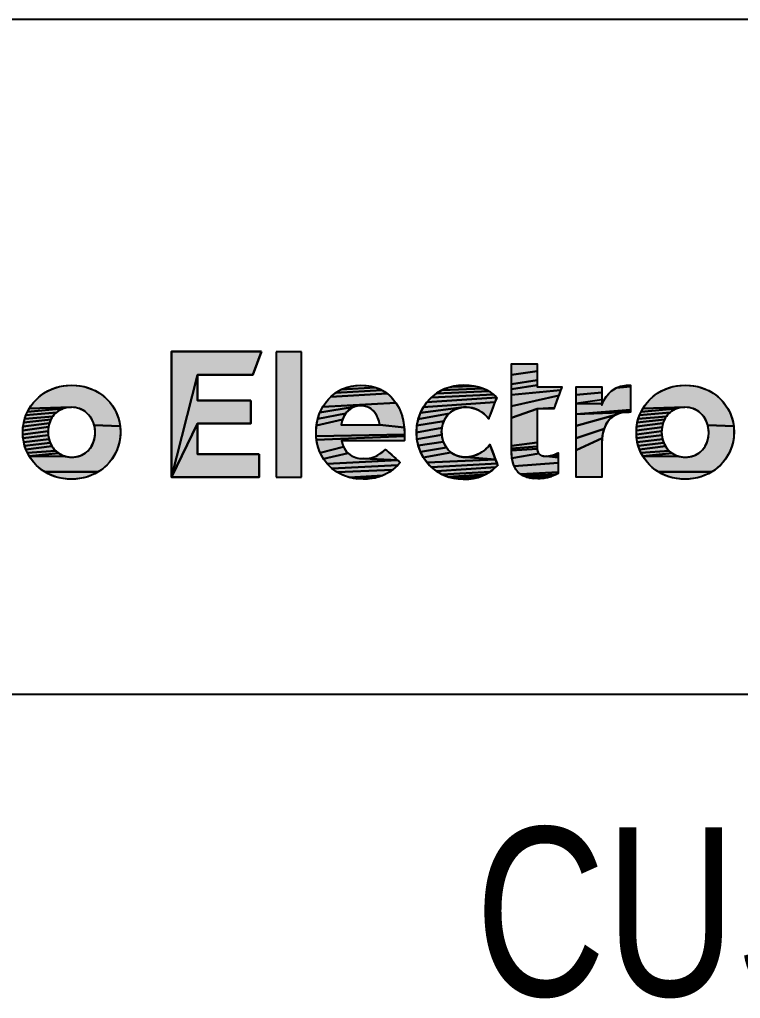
# Model space of a CAD drawing. Extents: x 0 to 420, y 0 to 297.
# Drawn here: x 292.38 to 309.34, y 21.14 to 44.16 of the extents above; entities that cross this region are included whole.
import ezdxf
from ezdxf.enums import TextEntityAlignment as Align

# ---------------------------------------------------------------- set-up
doc = ezdxf.new("R2010")
doc.units = 0
doc.header["$LTSCALE"] = 23.1
doc.layers.get('0').update_dxf_attribs({"linetype": 'CONTINUOUS'})
doc.layers.add('DRAFT_ENTITY', color=7, linetype='CONTINUOUS')
doc.styles.get("Standard").update_dxf_attribs({"font": 'txt', "width": 0.95})

# ---------------------------------------------------------------- blocks, each defined once
blk = doc.blocks.new('15988_TYCO_ELEC_HORIZ_BL0', base_point=(298.596, 35.961))
at = {"linetype": 'CONTINUOUS'}
for points in [[(298.071, 36.349), (297.869, 35.807), (296.565, 35.807), (295.959, 33.398), (295.959, 36.349)], [(304.558, 36.061), (304.558, 36.043), (304.558, 36.005), (304.558, 35.952), (304.558, 35.888), (303.956, 35.801), (303.956, 35.889), (303.956, 35.962), (303.956, 36.016), (303.956, 36.05), (303.956, 36.062), (303.959, 36.062), (303.985, 36.062), (304.032, 36.062), (304.094, 36.062), (304.168, 36.062), (304.247, 36.062), (304.327, 36.062), (304.402, 36.062), (304.468, 36.062), (304.519, 36.062), (304.55, 36.062), (304.557, 36.062)], [(297.826, 35.2), (297.826, 34.657), (296.565, 34.657), (295.959, 33.398), (296.565, 35.807), (296.565, 35.2)], [(304.558, 35.818), (304.558, 35.745), (304.558, 35.676), (303.956, 35.587), (303.956, 35.7), (303.956, 35.801), (304.558, 35.888)], [(293.511, 35.555), (293.611, 35.559), (293.711, 35.555), (293.808, 35.544), (293.901, 35.526), (293.991, 35.501), (294.078, 35.469), (294.16, 35.431), (294.239, 35.387), (294.313, 35.338), (294.382, 35.283), (294.446, 35.223), (294.504, 35.159), (294.558, 35.089), (294.605, 35.016), (294.647, 34.939), (294.682, 34.858), (294.711, 34.774), (294.733, 34.687), (294.747, 34.597), (294.141, 34.616), (294.127, 34.661), (294.11, 34.704), (294.091, 34.745), (294.068, 34.785), (294.043, 34.822), (294.015, 34.857), (293.984, 34.889), (293.95, 34.919), (293.915, 34.946), (293.876, 34.97), (293.836, 34.991), (293.793, 35.008), (293.749, 35.022), (293.702, 35.032), (293.653, 35.038), (293.603, 35.04), (292.61, 35.01), (292.658, 35.084), (292.712, 35.154), (292.771, 35.219), (292.835, 35.279), (292.905, 35.335), (292.979, 35.385), (293.058, 35.429), (293.141, 35.468), (293.228, 35.5), (293.319, 35.525), (293.413, 35.544)], [(300.832, 35.479), (300.903, 35.446), (299.818, 35.38), (299.948, 35.455), (300.756, 35.507)], [(300.407, 35.559), (300.501, 35.556), (300.591, 35.546), (300.676, 35.529), (300.756, 35.507), (299.948, 35.455), (300.09, 35.512), (300.165, 35.532), (300.243, 35.547), (300.324, 35.556)], [(303.356, 35.451), (303.418, 35.418), (302.188, 35.366), (302.319, 35.443), (303.291, 35.48)], [(303.148, 35.525), (303.221, 35.504), (303.291, 35.48), (302.319, 35.443), (302.464, 35.502), (302.541, 35.524), (303.07, 35.54)], [(302.786, 35.558), (302.829, 35.559), (302.853, 35.559), (302.899, 35.557), (302.987, 35.551), (303.07, 35.54), (302.541, 35.524), (302.62, 35.541), (302.702, 35.552)], [(304.558, 35.614), (304.558, 35.564), (303.956, 35.465), (303.956, 35.587), (304.558, 35.676)], [(305.127, 35.485), (305.11, 35.442), (303.956, 35.335), (303.956, 35.465), (304.558, 35.564), (304.558, 35.531), (304.558, 35.519), (304.561, 35.519), (304.571, 35.519), (304.607, 35.519), (304.66, 35.519), (304.726, 35.519), (304.8, 35.519), (304.878, 35.519), (304.953, 35.519), (305.022, 35.519), (305.079, 35.519), (305.119, 35.519), (305.132, 35.519), (305.138, 35.519), (305.137, 35.512)], [(306.754, 35.504), (306.754, 35.443), (306.754, 35.369), (306.754, 35.286), (306.754, 35.201), (306.754, 35.118), (306.754, 35.044), (306.754, 34.983), (305.475, 34.881), (305.475, 35.011), (305.475, 35.131), (306.077, 35.128), (306.077, 35.101), (306.077, 35.091), (306.113, 35.168), (306.152, 35.24), (306.196, 35.306), (306.245, 35.365), (306.299, 35.417), (306.359, 35.462), (306.424, 35.499), (306.754, 35.527)], [(306.077, 35.519), (306.077, 35.509), (306.077, 35.481), (306.077, 35.44), (306.077, 35.39), (305.475, 35.334), (305.475, 35.411), (305.475, 35.443), (305.475, 35.469), (305.475, 35.49), (305.475, 35.506), (305.475, 35.515), (305.475, 35.519), (305.479, 35.519), (305.489, 35.519), (305.506, 35.519), (305.528, 35.519), (305.585, 35.519), (305.656, 35.519), (305.735, 35.519), (305.817, 35.519), (305.896, 35.519), (305.967, 35.519), (306.025, 35.519), (306.047, 35.519), (306.063, 35.519), (306.074, 35.519)], [(306.754, 35.558), (306.754, 35.555), (306.754, 35.544), (306.754, 35.527), (306.424, 35.499), (306.496, 35.527), (306.575, 35.547), (306.661, 35.558)], [(307.943, 35.555), (308.043, 35.559), (308.143, 35.555), (308.24, 35.544), (308.334, 35.526), (308.424, 35.5), (308.51, 35.469), (308.593, 35.431), (308.671, 35.387), (308.745, 35.338), (308.814, 35.283), (308.878, 35.223), (308.937, 35.158), (308.99, 35.089), (309.038, 35.016), (309.079, 34.939), (309.114, 34.858), (309.143, 34.774), (309.165, 34.687), (309.18, 34.597), (308.573, 34.616), (308.559, 34.661), (308.543, 34.704), (308.523, 34.745), (308.5, 34.785), (308.475, 34.822), (308.447, 34.857), (308.416, 34.889), (308.383, 34.919), (308.347, 34.946), (308.309, 34.97), (308.268, 34.99), (308.226, 35.008), (308.181, 35.021), (308.134, 35.032), (308.086, 35.038), (308.035, 35.04), (307.042, 35.01), (307.09, 35.084), (307.144, 35.154), (307.203, 35.219), (307.268, 35.279), (307.337, 35.335), (307.412, 35.385), (307.49, 35.429), (307.573, 35.468), (307.66, 35.5), (307.751, 35.525), (307.845, 35.544)], [(301.088, 35.316), (301.141, 35.264), (301.234, 35.148), (299.517, 35.053), (299.602, 35.176), (299.703, 35.286), (301.031, 35.364)], [(300.969, 35.408), (301.031, 35.364), (299.703, 35.286), (299.818, 35.38), (300.903, 35.446)], [(303.585, 35.21), (303.565, 35.158), (301.879, 35.041), (301.966, 35.163), (303.608, 35.27), (303.6, 35.249)], [(303.609, 35.273), (303.608, 35.27), (301.966, 35.163), (302.069, 35.272), (303.531, 35.341), (303.584, 35.296)], [(303.476, 35.381), (303.531, 35.341), (302.069, 35.272), (302.188, 35.366), (303.418, 35.418)], [(305.089, 35.385), (305.065, 35.321), (303.956, 35.064), (303.956, 35.335), (305.11, 35.442)], [(304.971, 35.069), (304.957, 35.029), (304.563, 35.004), (304.558, 35.003), (303.956, 34.791), (303.956, 35.064), (305.065, 35.321), (305.04, 35.253), (305.015, 35.185), (304.991, 35.123)], [(306.077, 35.334), (306.077, 35.276), (306.077, 35.219), (305.475, 35.131), (305.475, 35.239), (305.475, 35.334), (306.077, 35.39)], [(293.289, 34.947), (293.253, 34.921), (292.533, 34.851), (292.568, 34.932), (293.409, 35.008), (293.366, 34.991), (293.326, 34.971)], [(293.454, 35.022), (293.409, 35.008), (292.568, 34.932), (292.61, 35.01), (293.603, 35.04), (293.551, 35.038), (293.501, 35.032)], [(300.076, 34.925), (300.053, 34.895), (299.398, 34.769), (299.449, 34.916), (300.254, 35.05), (300.22, 35.036), (300.187, 35.019), (300.157, 34.999), (300.128, 34.977), (300.101, 34.952)], [(300.29, 35.061), (300.254, 35.05), (299.449, 34.916), (299.517, 35.053), (301.234, 35.148), (301.309, 35.018), (301.367, 34.876), (301.408, 34.724), (301.433, 34.566), (300.855, 34.624), (300.848, 34.668), (300.838, 34.71), (300.827, 34.751), (300.813, 34.79), (300.797, 34.826), (300.779, 34.861), (300.759, 34.893), (300.737, 34.923), (300.712, 34.951), (300.686, 34.976), (300.658, 34.998), (300.628, 35.018), (300.596, 35.035), (300.562, 35.049), (300.526, 35.061), (300.488, 35.069), (300.448, 35.074), (300.407, 35.075), (300.366, 35.074), (300.327, 35.069)], [(302.543, 34.94), (302.487, 34.893), (301.758, 34.762), (301.81, 34.907), (302.825, 35.04), (302.747, 35.029), (302.674, 35.008), (302.606, 34.978)], [(302.897, 35.042), (302.825, 35.04), (301.81, 34.907), (301.879, 35.041), (303.565, 35.158), (303.542, 35.097), (303.518, 35.031), (303.492, 34.964), (303.469, 34.902), (303.448, 34.847), (303.432, 34.805), (303.422, 34.778), (303.42, 34.773), (303.42, 34.772), (303.411, 34.783), (303.373, 34.825), (303.333, 34.865), (303.29, 34.902), (303.244, 34.935), (303.195, 34.965), (303.142, 34.99), (303.086, 35.011), (303.027, 35.027), (302.964, 35.037)], [(304.558, 34.821), (304.558, 34.713), (304.558, 34.596), (304.558, 34.475), (304.558, 34.359), (304.558, 34.256), (304.558, 34.211), (303.956, 34.132), (303.956, 34.213), (303.956, 34.308), (303.956, 34.415), (303.956, 34.533), (303.956, 34.659), (303.956, 34.791), (304.558, 35.003), (304.558, 34.992), (304.558, 34.973), (304.558, 34.945), (304.558, 34.91)], [(304.563, 35.004), (304.957, 35.029), (304.948, 35.007), (304.945, 35.004), (304.928, 35.004), (304.898, 35.004), (304.858, 35.004), (304.81, 35.004), (304.759, 35.004), (304.708, 35.004), (304.659, 35.004), (304.616, 35.004), (304.583, 35.004)], [(307.721, 34.947), (307.686, 34.921), (306.965, 34.851), (307.001, 34.932), (307.841, 35.008), (307.799, 34.991), (307.759, 34.971)], [(307.886, 35.022), (307.841, 35.008), (307.001, 34.932), (307.042, 35.01), (308.035, 35.04), (307.983, 35.038), (307.934, 35.032)], [(293.14, 34.788), (293.119, 34.749), (292.482, 34.679), (292.504, 34.767), (293.164, 34.825)], [(293.191, 34.859), (293.164, 34.825), (292.504, 34.767), (292.533, 34.851), (293.253, 34.921), (293.221, 34.891)], [(299.996, 34.791), (299.98, 34.752), (299.368, 34.613), (299.398, 34.769), (300.053, 34.895), (300.032, 34.862), (300.013, 34.828)], [(302.395, 34.778), (302.361, 34.71), (301.727, 34.609), (301.758, 34.762), (302.487, 34.893), (302.437, 34.839)], [(306.722, 34.929), (305.475, 34.881), (306.754, 34.983), (306.754, 34.96), (306.754, 34.943), (306.754, 34.932), (306.754, 34.929), (306.754, 34.929), (306.752, 34.929), (306.748, 34.929), (306.745, 34.929), (306.741, 34.929), (306.736, 34.929), (306.732, 34.929), (306.728, 34.929), (306.725, 34.929), (306.723, 34.929)], [(306.52, 34.904), (306.432, 34.874), (305.475, 34.602), (305.475, 34.881), (306.722, 34.929), (306.617, 34.923)], [(306.17, 34.629), (306.13, 34.536), (305.475, 34.313), (305.475, 34.602), (306.432, 34.874), (306.352, 34.832), (306.281, 34.777), (306.221, 34.709)], [(307.572, 34.788), (307.551, 34.749), (306.914, 34.679), (306.936, 34.767), (307.597, 34.825)], [(307.624, 34.859), (307.597, 34.825), (306.936, 34.767), (306.965, 34.851), (307.686, 34.921), (307.653, 34.891)], [(293.072, 34.622), (293.062, 34.577), (292.459, 34.497), (292.467, 34.589), (293.084, 34.666)], [(293.056, 34.53), (293.053, 34.482), (292.459, 34.403), (292.459, 34.497), (293.062, 34.577)], [(293.1, 34.709), (293.084, 34.666), (292.467, 34.589), (292.482, 34.679), (293.119, 34.749)], [(294.151, 34.57), (294.141, 34.616), (294.747, 34.597), (294.755, 34.505), (294.755, 34.411), (294.747, 34.318), (294.732, 34.228), (294.71, 34.141), (294.681, 34.056), (294.646, 33.975), (294.604, 33.897), (294.556, 33.823), (294.503, 33.754), (294.443, 33.688), (294.379, 33.628), (294.309, 33.572), (294.235, 33.522), (292.975, 33.52), (292.902, 33.57), (292.833, 33.624), (292.768, 33.684), (292.71, 33.749), (292.656, 33.818), (292.609, 33.891), (293.465, 33.886), (293.512, 33.876), (293.561, 33.869), (293.611, 33.867), (293.663, 33.869), (293.713, 33.875), (293.76, 33.885), (293.805, 33.899), (293.848, 33.916), (293.888, 33.936), (293.925, 33.96), (293.961, 33.987), (293.993, 34.016), (294.023, 34.048), (294.05, 34.082), (294.074, 34.119), (294.096, 34.158), (294.114, 34.199), (294.13, 34.241), (294.142, 34.285), (294.152, 34.331), (294.158, 34.378), (294.161, 34.426), (294.161, 34.474), (294.158, 34.523)], [(298.02, 33.94), (298.02, 33.398), (295.959, 33.398), (296.565, 34.657), (296.565, 33.94)], [(300.855, 34.624), (301.433, 34.566), (301.441, 34.402), (299.36, 34.362), (299.357, 34.45), (299.368, 34.613), (299.98, 34.752), (299.967, 34.711), (299.956, 34.669), (299.947, 34.624), (299.949, 34.624), (299.955, 34.624), (299.965, 34.624), (299.978, 34.624), (299.995, 34.624), (300.014, 34.624), (300.037, 34.624), (300.062, 34.624), (300.089, 34.624), (300.118, 34.624), (300.182, 34.624), (300.252, 34.624), (300.326, 34.624), (300.476, 34.624), (300.55, 34.624), (300.619, 34.624), (300.683, 34.624), (300.713, 34.624), (300.74, 34.624), (300.765, 34.624), (300.787, 34.624), (300.807, 34.624), (300.823, 34.624), (300.837, 34.624), (300.847, 34.624), (300.853, 34.624)], [(302.335, 34.638), (302.318, 34.56), (301.716, 34.45), (301.727, 34.609), (302.361, 34.71)], [(302.31, 34.479), (302.313, 34.393), (301.727, 34.29), (301.716, 34.45), (302.318, 34.56)], [(306.101, 34.43), (306.083, 34.312), (305.475, 34.034), (305.475, 34.313), (306.13, 34.536)], [(307.504, 34.622), (307.495, 34.576), (306.892, 34.497), (306.899, 34.589), (307.517, 34.666)], [(307.488, 34.53), (307.485, 34.482), (306.892, 34.403), (306.892, 34.497), (307.495, 34.576)], [(307.532, 34.709), (307.517, 34.666), (306.899, 34.589), (306.914, 34.679), (307.551, 34.749)], [(308.583, 34.57), (308.573, 34.616), (309.18, 34.597), (309.187, 34.504), (309.187, 34.411), (309.18, 34.318), (309.165, 34.228), (309.143, 34.141), (309.114, 34.056), (309.078, 33.975), (309.036, 33.897), (308.988, 33.823), (308.935, 33.753), (308.876, 33.688), (308.811, 33.628), (308.741, 33.572), (308.667, 33.522), (307.408, 33.52), (307.334, 33.569), (307.265, 33.624), (307.201, 33.684), (307.142, 33.749), (307.089, 33.818), (307.041, 33.891), (307.898, 33.886), (307.944, 33.875), (307.993, 33.869), (308.043, 33.867), (308.095, 33.869), (308.145, 33.875), (308.192, 33.885), (308.237, 33.899), (308.28, 33.916), (308.32, 33.936), (308.358, 33.96), (308.393, 33.986), (308.425, 34.016), (308.455, 34.048), (308.482, 34.082), (308.506, 34.119), (308.528, 34.158), (308.546, 34.198), (308.562, 34.241), (308.574, 34.285), (308.584, 34.331), (308.59, 34.377), (308.593, 34.425), (308.593, 34.474), (308.59, 34.523)], [(293.053, 34.433), (293.056, 34.385), (292.467, 34.31), (292.459, 34.403), (293.053, 34.482)], [(293.063, 34.337), (293.074, 34.291), (292.482, 34.221), (292.467, 34.31), (293.056, 34.385)], [(301.44, 34.373), (301.44, 34.359), (299.369, 34.277), (299.36, 34.362), (301.441, 34.402), (301.441, 34.387)], [(301.435, 34.277), (301.434, 34.262), (299.955, 34.247), (299.976, 34.176), (300.002, 34.111), (299.456, 33.966), (299.402, 34.115), (299.383, 34.194), (299.369, 34.277), (301.44, 34.359), (301.439, 34.345), (301.439, 34.332), (301.438, 34.318), (301.437, 34.305), (301.436, 34.291)], [(302.327, 34.31), (302.35, 34.231), (301.759, 34.138), (301.727, 34.29), (302.313, 34.393)], [(306.077, 34.037), (306.077, 33.944), (306.077, 33.841), (306.077, 33.735), (306.077, 33.631), (306.077, 33.539), (306.077, 33.499), (306.077, 33.464), (306.077, 33.436), (306.077, 33.414), (306.077, 33.401), (306.077, 33.396), (306.074, 33.396), (306.063, 33.396), (306.047, 33.396), (306.025, 33.396), (305.967, 33.396), (305.896, 33.396), (305.817, 33.396), (305.735, 33.396), (305.656, 33.396), (305.585, 33.396), (305.528, 33.396), (305.506, 33.396), (305.489, 33.396), (305.479, 33.396), (305.475, 33.396), (305.475, 33.399), (305.475, 33.409), (305.475, 33.424), (305.475, 33.445), (305.475, 33.472), (305.475, 33.504), (305.475, 33.581), (305.475, 33.675), (305.475, 33.783), (305.475, 33.904), (305.475, 34.034), (306.083, 34.312), (306.077, 34.18), (306.077, 34.175), (306.077, 34.162), (306.077, 34.14), (306.077, 34.112), (306.077, 34.077)], [(307.485, 34.433), (307.489, 34.384), (306.899, 34.31), (306.892, 34.403), (307.485, 34.482)], [(307.495, 34.337), (307.506, 34.291), (306.914, 34.22), (306.899, 34.31), (307.489, 34.384)], [(293.087, 34.246), (293.104, 34.203), (292.503, 34.133), (292.482, 34.221), (293.074, 34.291)], [(293.123, 34.162), (293.146, 34.123), (292.532, 34.049), (292.503, 34.133), (293.104, 34.203)], [(293.199, 34.05), (293.23, 34.018), (292.567, 33.969), (292.532, 34.049), (293.146, 34.123), (293.171, 34.085)], [(300.071, 34.002), (300.114, 33.957), (299.529, 33.83), (299.456, 33.966), (300.002, 34.111), (300.034, 34.053)], [(299.955, 34.247), (301.434, 34.262), (301.433, 34.247), (301.424, 34.247), (301.399, 34.247), (301.358, 34.247), (301.304, 34.247), (301.239, 34.247), (301.163, 34.247), (301.079, 34.247), (300.989, 34.247), (300.795, 34.247), (300.594, 34.247), (300.399, 34.247), (300.309, 34.247), (300.225, 34.247), (300.15, 34.247), (300.084, 34.247), (300.03, 34.247), (299.99, 34.247), (299.964, 34.247)], [(302.383, 34.158), (302.424, 34.092), (301.81, 33.994), (301.759, 34.138), (302.35, 34.231)], [(302.473, 34.032), (302.529, 33.98), (301.88, 33.861), (301.81, 33.994), (302.424, 34.092)], [(303.44, 34.152), (303.448, 34.161), (303.448, 34.161), (303.454, 34.145), (303.467, 34.111), (303.484, 34.063), (303.506, 34.005), (303.529, 33.942), (303.554, 33.877), (303.577, 33.815), (302.886, 33.868), (302.958, 33.875), (303.026, 33.889), (303.09, 33.908), (303.151, 33.932), (303.207, 33.96), (303.259, 33.991), (303.308, 34.025), (303.351, 34.06), (303.391, 34.097), (303.425, 34.134)], [(304.558, 34.141), (304.558, 34.117), (303.956, 34.069), (303.956, 34.132), (304.558, 34.211), (304.558, 34.173)], [(304.558, 34.097), (304.56, 34.062), (303.956, 34.024), (303.956, 34.069), (304.558, 34.117), (304.558, 34.102)], [(307.519, 34.246), (307.536, 34.203), (306.936, 34.133), (306.914, 34.22), (307.506, 34.291)], [(307.555, 34.162), (307.578, 34.123), (306.965, 34.049), (306.936, 34.133), (307.536, 34.203)], [(307.632, 34.05), (307.662, 34.018), (307, 33.968), (306.965, 34.049), (307.578, 34.123), (307.603, 34.085)], [(293.264, 33.988), (293.299, 33.961), (292.609, 33.891), (292.567, 33.969), (293.23, 34.018)], [(293.421, 33.899), (293.465, 33.886), (292.609, 33.891), (293.299, 33.961), (293.338, 33.937), (293.378, 33.917)], [(300.474, 33.832), (301.271, 33.8), (299.621, 33.709), (299.529, 33.83), (300.114, 33.957), (300.162, 33.919), (300.215, 33.888), (300.273, 33.863), (300.336, 33.846), (300.403, 33.835)], [(301.019, 34.023), (301.052, 33.994), (301.093, 33.958), (301.138, 33.918), (301.185, 33.876), (301.23, 33.836), (301.271, 33.8), (300.474, 33.832), (300.528, 33.833), (300.579, 33.838), (300.629, 33.846), (300.676, 33.858), (300.722, 33.873), (300.768, 33.893), (300.812, 33.916), (300.856, 33.943), (300.9, 33.974), (300.944, 34.01), (300.989, 34.049), (300.997, 34.042)], [(302.886, 33.868), (303.577, 33.815), (301.967, 33.739), (301.88, 33.861), (302.529, 33.98), (302.591, 33.937), (302.659, 33.904), (302.732, 33.881), (302.809, 33.869)], [(304.564, 34.03), (304.571, 34.001), (304.581, 33.976), (304.595, 33.954), (303.965, 33.847), (303.956, 33.966), (303.956, 33.998), (303.956, 34.001), (303.956, 34.024), (304.56, 34.062)], [(304.743, 33.891), (304.774, 33.891), (305.049, 33.855), (305.049, 33.796), (305.049, 33.732), (304.015, 33.654), (303.985, 33.743), (303.965, 33.847), (304.595, 33.954), (304.611, 33.935), (304.631, 33.92), (304.654, 33.908), (304.68, 33.899), (304.71, 33.893)], [(305.038, 33.96), (305.049, 33.966), (305.049, 33.963), (305.049, 33.943), (305.049, 33.905), (305.049, 33.855), (304.774, 33.891), (304.803, 33.893), (304.831, 33.896), (304.859, 33.9), (304.886, 33.905), (304.913, 33.912), (304.939, 33.919), (304.964, 33.928), (304.989, 33.937), (305.014, 33.948)], [(307.696, 33.988), (307.732, 33.961), (307.041, 33.891), (307, 33.968), (307.662, 34.018)], [(307.853, 33.899), (307.898, 33.886), (307.041, 33.891), (307.732, 33.961), (307.77, 33.937), (307.81, 33.917)], [(301.334, 33.744), (301.278, 33.68), (299.728, 33.603), (299.621, 33.709), (301.271, 33.8), (301.304, 33.771), (301.326, 33.751)], [(301.217, 33.62), (301.152, 33.566), (299.851, 33.514), (299.728, 33.603), (301.278, 33.68)], [(303.598, 33.76), (303.614, 33.715), (302.07, 33.631), (301.967, 33.739), (303.577, 33.815)], [(303.586, 33.633), (303.583, 33.63), (302.187, 33.538), (302.07, 33.631), (303.614, 33.715), (303.625, 33.685), (303.629, 33.674), (303.628, 33.673), (303.627, 33.672), (303.626, 33.671), (303.625, 33.67), (303.624, 33.669), (303.623, 33.668), (303.622, 33.667), (303.621, 33.666), (303.62, 33.665), (303.619, 33.664), (303.618, 33.663), (303.616, 33.661), (303.612, 33.657), (303.609, 33.654), (303.606, 33.651), (303.603, 33.648), (303.599, 33.645), (303.596, 33.642), (303.593, 33.639), (303.59, 33.636)], [(303.505, 33.564), (303.452, 33.525), (302.318, 33.462), (302.187, 33.538), (303.583, 33.63), (303.581, 33.628), (303.557, 33.606)], [(305.049, 33.668), (305.049, 33.608), (305.049, 33.555), (305.049, 33.514), (304.164, 33.464), (304.106, 33.515), (304.056, 33.578), (304.015, 33.654), (305.049, 33.732)], [(294.235, 33.522), (294.156, 33.478), (294.073, 33.44), (293.986, 33.408), (293.895, 33.382), (293.801, 33.364), (293.704, 33.352), (293.603, 33.348), (293.503, 33.352), (293.406, 33.363), (293.313, 33.382), (293.223, 33.407), (293.136, 33.438), (293.054, 33.476), (292.975, 33.52)], [(301.083, 33.517), (301.009, 33.474), (300.93, 33.436), (300.137, 33.391), (299.988, 33.443), (299.851, 33.514), (301.152, 33.566)], [(300.847, 33.405), (300.759, 33.381), (300.297, 33.359), (300.137, 33.391), (300.93, 33.436)], [(303.395, 33.489), (303.336, 33.457), (302.461, 33.404), (302.318, 33.462), (303.452, 33.525)], [(303.273, 33.429), (303.206, 33.404), (302.615, 33.366), (302.461, 33.404), (303.336, 33.457)], [(303.058, 33.368), (302.977, 33.356), (302.89, 33.35), (302.845, 33.348), (302.821, 33.348), (302.779, 33.349), (302.696, 33.355), (302.615, 33.366), (303.206, 33.404), (303.134, 33.384)], [(305.041, 33.478), (305.006, 33.459), (304.232, 33.424), (304.164, 33.464), (305.049, 33.514), (305.049, 33.489), (305.049, 33.483), (305.049, 33.483)], [(304.934, 33.425), (304.895, 33.411), (304.307, 33.395), (304.232, 33.424), (305.006, 33.459), (304.971, 33.441)], [(304.855, 33.398), (304.814, 33.387), (304.389, 33.375), (304.307, 33.395), (304.895, 33.411)], [(304.77, 33.377), (304.724, 33.37), (304.479, 33.364), (304.389, 33.375), (304.814, 33.387)], [(308.667, 33.522), (308.588, 33.478), (308.505, 33.44), (308.418, 33.408), (308.327, 33.382), (308.233, 33.363), (308.136, 33.352), (308.035, 33.348), (307.936, 33.352), (307.839, 33.363), (307.745, 33.382), (307.655, 33.407), (307.568, 33.438), (307.486, 33.476), (307.408, 33.52)], [(300.666, 33.363), (300.569, 33.352), (300.466, 33.348), (300.297, 33.359), (300.759, 33.381)], [(304.677, 33.364), (304.626, 33.361), (304.574, 33.36), (304.479, 33.364), (304.724, 33.37)]]:
    blk.add_hatch(color=2, dxfattribs=at).paths.add_polyline_path(points)
at = {"color": 2, "linetype": 'CONTINUOUS'}
for p, q in [((295.959, 36.349), (295.959, 33.398)), ((298.071, 36.349), (295.959, 36.349)), ((297.869, 35.807), (298.071, 36.349)), ((299.017, 36.347), (298.415, 36.347)), ((298.415, 36.347), (298.415, 33.396)), ((299.017, 33.396), (299.017, 36.347)), ((296.565, 35.2), (296.565, 35.807)), ((296.565, 35.807), (297.869, 35.807)), ((297.826, 35.2), (296.565, 35.2)), ((297.826, 34.657), (297.826, 35.2)), ((296.565, 33.94), (296.565, 34.657)), ((296.565, 34.657), (297.826, 34.657)), ((298.02, 33.94), (296.565, 33.94)), ((298.02, 33.398), (298.02, 33.94)), ((295.959, 33.398), (298.02, 33.398)), ((298.415, 33.396), (299.017, 33.396))]:
    blk.add_line(p, q, dxfattribs=at)
for points in [[(298.071, 36.349), (297.869, 35.807), (296.565, 35.807), (295.959, 33.398), (295.959, 36.349), (298.071, 36.349)], [(304.558, 36.061), (304.558, 36.043), (304.558, 36.005), (304.558, 35.952), (304.558, 35.888), (303.956, 35.801), (303.956, 35.889), (303.956, 35.962), (303.956, 36.016), (303.956, 36.05), (303.956, 36.062), (303.959, 36.062), (303.985, 36.062), (304.032, 36.062), (304.094, 36.062), (304.168, 36.062), (304.247, 36.062), (304.327, 36.062), (304.402, 36.062), (304.468, 36.062), (304.519, 36.062), (304.55, 36.062), (304.557, 36.062), (304.558, 36.061)], [(297.826, 35.2), (297.826, 34.657), (296.565, 34.657), (295.959, 33.398), (296.565, 35.807), (296.565, 35.2), (297.826, 35.2)], [(304.558, 35.818), (304.558, 35.745), (304.558, 35.676), (303.956, 35.587), (303.956, 35.7), (303.956, 35.801), (304.558, 35.888), (304.558, 35.818)], [(293.511, 35.555), (293.611, 35.559), (293.711, 35.555), (293.808, 35.544), (293.901, 35.526), (293.991, 35.501), (294.078, 35.469), (294.16, 35.431), (294.239, 35.387), (294.313, 35.338), (294.382, 35.283), (294.446, 35.223), (294.504, 35.159), (294.558, 35.089), (294.605, 35.016), (294.647, 34.939), (294.682, 34.858), (294.711, 34.774), (294.733, 34.687), (294.747, 34.597), (294.141, 34.616), (294.127, 34.661), (294.11, 34.704), (294.091, 34.745), (294.068, 34.785), (294.043, 34.822), (294.015, 34.857), (293.984, 34.889), (293.95, 34.919), (293.915, 34.946), (293.876, 34.97), (293.836, 34.991), (293.793, 35.008), (293.749, 35.022), (293.702, 35.032), (293.653, 35.038), (293.603, 35.04), (292.61, 35.01), (292.658, 35.084), (292.712, 35.154), (292.771, 35.219), (292.835, 35.279), (292.905, 35.335), (292.979, 35.385), (293.058, 35.429), (293.141, 35.468), (293.228, 35.5), (293.319, 35.525), (293.413, 35.544), (293.511, 35.555)], [(300.832, 35.479), (300.903, 35.446), (299.818, 35.38), (299.948, 35.455), (300.756, 35.507), (300.832, 35.479)], [(300.407, 35.559), (300.501, 35.556), (300.591, 35.546), (300.676, 35.529), (300.756, 35.507), (299.948, 35.455), (300.09, 35.512), (300.165, 35.532), (300.243, 35.547), (300.324, 35.556), (300.407, 35.559)], [(303.356, 35.451), (303.418, 35.418), (302.188, 35.366), (302.319, 35.443), (303.291, 35.48), (303.356, 35.451)], [(303.148, 35.525), (303.221, 35.504), (303.291, 35.48), (302.319, 35.443), (302.464, 35.502), (302.541, 35.524), (303.07, 35.54), (303.148, 35.525)], [(302.786, 35.558), (302.829, 35.559), (302.853, 35.559), (302.899, 35.557), (302.987, 35.551), (303.07, 35.54), (302.541, 35.524), (302.62, 35.541), (302.702, 35.552), (302.786, 35.558)], [(304.558, 35.614), (304.558, 35.564), (303.956, 35.465), (303.956, 35.587), (304.558, 35.676), (304.558, 35.614)], [(305.127, 35.485), (305.11, 35.442), (303.956, 35.335), (303.956, 35.465), (304.558, 35.564), (304.558, 35.531), (304.558, 35.519), (304.561, 35.519), (304.571, 35.519), (304.607, 35.519), (304.66, 35.519), (304.726, 35.519), (304.8, 35.519), (304.878, 35.519), (304.953, 35.519), (305.022, 35.519), (305.079, 35.519), (305.119, 35.519), (305.132, 35.519), (305.138, 35.519), (305.137, 35.512), (305.127, 35.485)], [(306.754, 35.504), (306.754, 35.443), (306.754, 35.369), (306.754, 35.286), (306.754, 35.201), (306.754, 35.118), (306.754, 35.044), (306.754, 34.983), (305.475, 34.881), (305.475, 35.011), (305.475, 35.131), (306.077, 35.128), (306.077, 35.101), (306.077, 35.091), (306.113, 35.168), (306.152, 35.24), (306.196, 35.306), (306.245, 35.365), (306.299, 35.417), (306.359, 35.462), (306.424, 35.499), (306.754, 35.527), (306.754, 35.504)], [(306.077, 35.519), (306.077, 35.509), (306.077, 35.481), (306.077, 35.44), (306.077, 35.39), (305.475, 35.334), (305.475, 35.411), (305.475, 35.443), (305.475, 35.469), (305.475, 35.49), (305.475, 35.506), (305.475, 35.515), (305.475, 35.519), (305.479, 35.519), (305.489, 35.519), (305.506, 35.519), (305.528, 35.519), (305.585, 35.519), (305.656, 35.519), (305.735, 35.519), (305.817, 35.519), (305.896, 35.519), (305.967, 35.519), (306.025, 35.519), (306.047, 35.519), (306.063, 35.519), (306.074, 35.519), (306.077, 35.519)], [(306.754, 35.558), (306.754, 35.555), (306.754, 35.544), (306.754, 35.527), (306.424, 35.499), (306.496, 35.527), (306.575, 35.547), (306.661, 35.558), (306.754, 35.558)], [(307.943, 35.555), (308.043, 35.559), (308.143, 35.555), (308.24, 35.544), (308.334, 35.526), (308.424, 35.5), (308.51, 35.469), (308.593, 35.431), (308.671, 35.387), (308.745, 35.338), (308.814, 35.283), (308.878, 35.223), (308.937, 35.158), (308.99, 35.089), (309.038, 35.016), (309.079, 34.939), (309.114, 34.858), (309.143, 34.774), (309.165, 34.687), (309.18, 34.597), (308.573, 34.616), (308.559, 34.661), (308.543, 34.704), (308.523, 34.745), (308.5, 34.785), (308.475, 34.822), (308.447, 34.857), (308.416, 34.889), (308.383, 34.919), (308.347, 34.946), (308.309, 34.97), (308.268, 34.99), (308.226, 35.008), (308.181, 35.021), (308.134, 35.032), (308.086, 35.038), (308.035, 35.04), (307.042, 35.01), (307.09, 35.084), (307.144, 35.154), (307.203, 35.219), (307.268, 35.279), (307.337, 35.335), (307.412, 35.385), (307.49, 35.429), (307.573, 35.468), (307.66, 35.5), (307.751, 35.525), (307.845, 35.544), (307.943, 35.555)], [(301.088, 35.316), (301.141, 35.264), (301.234, 35.148), (299.517, 35.053), (299.602, 35.176), (299.703, 35.286), (301.031, 35.364), (301.088, 35.316)], [(300.969, 35.408), (301.031, 35.364), (299.703, 35.286), (299.818, 35.38), (300.903, 35.446), (300.969, 35.408)], [(303.585, 35.21), (303.565, 35.158), (301.879, 35.041), (301.966, 35.163), (303.608, 35.27), (303.6, 35.249), (303.585, 35.21)], [(303.609, 35.273), (303.608, 35.27), (301.966, 35.163), (302.069, 35.272), (303.531, 35.341), (303.584, 35.296), (303.609, 35.273)], [(303.476, 35.381), (303.531, 35.341), (302.069, 35.272), (302.188, 35.366), (303.418, 35.418), (303.476, 35.381)], [(305.089, 35.385), (305.065, 35.321), (303.956, 35.064), (303.956, 35.335), (305.11, 35.442), (305.089, 35.385)], [(304.971, 35.069), (304.957, 35.029), (304.563, 35.004), (304.558, 35.003), (303.956, 34.791), (303.956, 35.064), (305.065, 35.321), (305.04, 35.253), (305.015, 35.185), (304.991, 35.123), (304.971, 35.069)], [(306.077, 35.334), (306.077, 35.276), (306.077, 35.219), (305.475, 35.131), (305.475, 35.239), (305.475, 35.334), (306.077, 35.39), (306.077, 35.334)], [(293.289, 34.947), (293.253, 34.921), (292.533, 34.851), (292.568, 34.932), (293.409, 35.008), (293.366, 34.991), (293.326, 34.971), (293.289, 34.947)], [(293.454, 35.022), (293.409, 35.008), (292.568, 34.932), (292.61, 35.01), (293.603, 35.04), (293.551, 35.038), (293.501, 35.032), (293.454, 35.022)], [(300.076, 34.925), (300.053, 34.895), (299.398, 34.769), (299.449, 34.916), (300.254, 35.05), (300.22, 35.036), (300.187, 35.019), (300.157, 34.999), (300.128, 34.977), (300.101, 34.952), (300.076, 34.925)], [(300.29, 35.061), (300.254, 35.05), (299.449, 34.916), (299.517, 35.053), (301.234, 35.148), (301.309, 35.018), (301.367, 34.876), (301.408, 34.724), (301.433, 34.566), (300.855, 34.624), (300.848, 34.668), (300.838, 34.71), (300.827, 34.751), (300.813, 34.79), (300.797, 34.826), (300.779, 34.861), (300.759, 34.893), (300.737, 34.923), (300.712, 34.951), (300.686, 34.976), (300.658, 34.998), (300.628, 35.018), (300.596, 35.035), (300.562, 35.049), (300.526, 35.061), (300.488, 35.069), (300.448, 35.074), (300.407, 35.075), (300.366, 35.074), (300.327, 35.069), (300.29, 35.061)], [(302.543, 34.94), (302.487, 34.893), (301.758, 34.762), (301.81, 34.907), (302.825, 35.04), (302.747, 35.029), (302.674, 35.008), (302.606, 34.978), (302.543, 34.94)], [(302.897, 35.042), (302.825, 35.04), (301.81, 34.907), (301.879, 35.041), (303.565, 35.158), (303.542, 35.097), (303.518, 35.031), (303.492, 34.964), (303.469, 34.902), (303.448, 34.847), (303.432, 34.805), (303.422, 34.778), (303.42, 34.773), (303.42, 34.772), (303.411, 34.783), (303.373, 34.825), (303.333, 34.865), (303.29, 34.902), (303.244, 34.935), (303.195, 34.965), (303.142, 34.99), (303.086, 35.011), (303.027, 35.027), (302.964, 35.037), (302.897, 35.042)], [(304.558, 34.821), (304.558, 34.713), (304.558, 34.596), (304.558, 34.475), (304.558, 34.359), (304.558, 34.256), (304.558, 34.211), (303.956, 34.132), (303.956, 34.213), (303.956, 34.308), (303.956, 34.415), (303.956, 34.533), (303.956, 34.659), (303.956, 34.791), (304.558, 35.003), (304.558, 34.992), (304.558, 34.973), (304.558, 34.945), (304.558, 34.91), (304.558, 34.821)], [(304.563, 35.004), (304.957, 35.029), (304.948, 35.007), (304.945, 35.004), (304.928, 35.004), (304.898, 35.004), (304.858, 35.004), (304.81, 35.004), (304.759, 35.004), (304.708, 35.004), (304.659, 35.004), (304.616, 35.004), (304.583, 35.004), (304.563, 35.004)], [(307.721, 34.947), (307.686, 34.921), (306.965, 34.851), (307.001, 34.932), (307.841, 35.008), (307.799, 34.991), (307.759, 34.971), (307.721, 34.947)], [(307.886, 35.022), (307.841, 35.008), (307.001, 34.932), (307.042, 35.01), (308.035, 35.04), (307.983, 35.038), (307.934, 35.032), (307.886, 35.022)], [(293.14, 34.788), (293.119, 34.749), (292.482, 34.679), (292.504, 34.767), (293.164, 34.825), (293.14, 34.788)], [(293.191, 34.859), (293.164, 34.825), (292.504, 34.767), (292.533, 34.851), (293.253, 34.921), (293.221, 34.891), (293.191, 34.859)], [(299.996, 34.791), (299.98, 34.752), (299.368, 34.613), (299.398, 34.769), (300.053, 34.895), (300.032, 34.862), (300.013, 34.828), (299.996, 34.791)], [(302.395, 34.778), (302.361, 34.71), (301.727, 34.609), (301.758, 34.762), (302.487, 34.893), (302.437, 34.839), (302.395, 34.778)], [(306.722, 34.929), (305.475, 34.881), (306.754, 34.983), (306.754, 34.96), (306.754, 34.943), (306.754, 34.932), (306.754, 34.929), (306.754, 34.929), (306.752, 34.929), (306.748, 34.929), (306.745, 34.929), (306.741, 34.929), (306.736, 34.929), (306.732, 34.929), (306.728, 34.929), (306.725, 34.929), (306.723, 34.929), (306.722, 34.929)], [(306.52, 34.904), (306.432, 34.874), (305.475, 34.602), (305.475, 34.881), (306.722, 34.929), (306.617, 34.923), (306.52, 34.904)], [(306.17, 34.629), (306.13, 34.536), (305.475, 34.313), (305.475, 34.602), (306.432, 34.874), (306.352, 34.832), (306.281, 34.777), (306.221, 34.709), (306.17, 34.629)], [(307.572, 34.788), (307.551, 34.749), (306.914, 34.679), (306.936, 34.767), (307.597, 34.825), (307.572, 34.788)], [(307.624, 34.859), (307.597, 34.825), (306.936, 34.767), (306.965, 34.851), (307.686, 34.921), (307.653, 34.891), (307.624, 34.859)], [(293.072, 34.622), (293.062, 34.577), (292.459, 34.497), (292.467, 34.589), (293.084, 34.666), (293.072, 34.622)], [(293.056, 34.53), (293.053, 34.482), (292.459, 34.403), (292.459, 34.497), (293.062, 34.577), (293.056, 34.53)], [(293.1, 34.709), (293.084, 34.666), (292.467, 34.589), (292.482, 34.679), (293.119, 34.749), (293.1, 34.709)], [(294.151, 34.57), (294.141, 34.616), (294.747, 34.597), (294.755, 34.505), (294.755, 34.411), (294.747, 34.318), (294.732, 34.228), (294.71, 34.141), (294.681, 34.056), (294.646, 33.975), (294.604, 33.897), (294.556, 33.823), (294.503, 33.754), (294.443, 33.688), (294.379, 33.628), (294.309, 33.572), (294.235, 33.522), (292.975, 33.52), (292.902, 33.57), (292.833, 33.624), (292.768, 33.684), (292.71, 33.749), (292.656, 33.818), (292.609, 33.891), (293.465, 33.886), (293.512, 33.876), (293.561, 33.869), (293.611, 33.867), (293.663, 33.869), (293.713, 33.875), (293.76, 33.885), (293.805, 33.899), (293.848, 33.916), (293.888, 33.936), (293.925, 33.96), (293.961, 33.987), (293.993, 34.016), (294.023, 34.048), (294.05, 34.082), (294.074, 34.119), (294.096, 34.158), (294.114, 34.199), (294.13, 34.241), (294.142, 34.285), (294.152, 34.331), (294.158, 34.378), (294.161, 34.426), (294.161, 34.474), (294.158, 34.523), (294.151, 34.57)], [(298.02, 33.94), (298.02, 33.398), (295.959, 33.398), (296.565, 34.657), (296.565, 33.94), (298.02, 33.94)], [(300.855, 34.624), (301.433, 34.566), (301.441, 34.402), (299.36, 34.362), (299.357, 34.45), (299.368, 34.613), (299.98, 34.752), (299.967, 34.711), (299.956, 34.669), (299.947, 34.624), (299.949, 34.624), (299.955, 34.624), (299.965, 34.624), (299.978, 34.624), (299.995, 34.624), (300.014, 34.624), (300.037, 34.624), (300.062, 34.624), (300.089, 34.624), (300.118, 34.624), (300.182, 34.624), (300.252, 34.624), (300.326, 34.624), (300.476, 34.624), (300.55, 34.624), (300.619, 34.624), (300.683, 34.624), (300.713, 34.624), (300.74, 34.624), (300.765, 34.624), (300.787, 34.624), (300.807, 34.624), (300.823, 34.624), (300.837, 34.624), (300.847, 34.624), (300.853, 34.624), (300.855, 34.624)], [(302.335, 34.638), (302.318, 34.56), (301.716, 34.45), (301.727, 34.609), (302.361, 34.71), (302.335, 34.638)], [(302.31, 34.479), (302.313, 34.393), (301.727, 34.29), (301.716, 34.45), (302.318, 34.56), (302.31, 34.479)], [(306.101, 34.43), (306.083, 34.312), (305.475, 34.034), (305.475, 34.313), (306.13, 34.536), (306.101, 34.43)], [(307.504, 34.622), (307.495, 34.576), (306.892, 34.497), (306.899, 34.589), (307.517, 34.666), (307.504, 34.622)], [(307.488, 34.53), (307.485, 34.482), (306.892, 34.403), (306.892, 34.497), (307.495, 34.576), (307.488, 34.53)], [(307.532, 34.709), (307.517, 34.666), (306.899, 34.589), (306.914, 34.679), (307.551, 34.749), (307.532, 34.709)], [(308.583, 34.57), (308.573, 34.616), (309.18, 34.597), (309.187, 34.504), (309.187, 34.411), (309.18, 34.318), (309.165, 34.228), (309.143, 34.141), (309.114, 34.056), (309.078, 33.975), (309.036, 33.897), (308.988, 33.823), (308.935, 33.753), (308.876, 33.688), (308.811, 33.628), (308.741, 33.572), (308.667, 33.522), (307.408, 33.52), (307.334, 33.569), (307.265, 33.624), (307.201, 33.684), (307.142, 33.749), (307.089, 33.818), (307.041, 33.891), (307.898, 33.886), (307.944, 33.875), (307.993, 33.869), (308.043, 33.867), (308.095, 33.869), (308.145, 33.875), (308.192, 33.885), (308.237, 33.899), (308.28, 33.916), (308.32, 33.936), (308.358, 33.96), (308.393, 33.986), (308.425, 34.016), (308.455, 34.048), (308.482, 34.082), (308.506, 34.119), (308.528, 34.158), (308.546, 34.198), (308.562, 34.241), (308.574, 34.285), (308.584, 34.331), (308.59, 34.377), (308.593, 34.425), (308.593, 34.474), (308.59, 34.523), (308.583, 34.57)], [(293.053, 34.433), (293.056, 34.385), (292.467, 34.31), (292.459, 34.403), (293.053, 34.482), (293.053, 34.433)], [(293.063, 34.337), (293.074, 34.291), (292.482, 34.221), (292.467, 34.31), (293.056, 34.385), (293.063, 34.337)], [(301.44, 34.373), (301.44, 34.359), (299.369, 34.277), (299.36, 34.362), (301.441, 34.402), (301.441, 34.387), (301.44, 34.373)], [(301.435, 34.277), (301.434, 34.262), (299.955, 34.247), (299.976, 34.176), (300.002, 34.111), (299.456, 33.966), (299.402, 34.115), (299.383, 34.194), (299.369, 34.277), (301.44, 34.359), (301.439, 34.345), (301.439, 34.332), (301.438, 34.318), (301.437, 34.305), (301.436, 34.291), (301.435, 34.277)], [(302.327, 34.31), (302.35, 34.231), (301.759, 34.138), (301.727, 34.29), (302.313, 34.393), (302.327, 34.31)], [(306.077, 34.037), (306.077, 33.944), (306.077, 33.841), (306.077, 33.735), (306.077, 33.631), (306.077, 33.539), (306.077, 33.499), (306.077, 33.464), (306.077, 33.436), (306.077, 33.414), (306.077, 33.401), (306.077, 33.396), (306.074, 33.396), (306.063, 33.396), (306.047, 33.396), (306.025, 33.396), (305.967, 33.396), (305.896, 33.396), (305.817, 33.396), (305.735, 33.396), (305.656, 33.396), (305.585, 33.396), (305.528, 33.396), (305.506, 33.396), (305.489, 33.396), (305.479, 33.396), (305.475, 33.396), (305.475, 33.399), (305.475, 33.409), (305.475, 33.424), (305.475, 33.445), (305.475, 33.472), (305.475, 33.504), (305.475, 33.581), (305.475, 33.675), (305.475, 33.783), (305.475, 33.904), (305.475, 34.034), (306.083, 34.312), (306.077, 34.18), (306.077, 34.175), (306.077, 34.162), (306.077, 34.14), (306.077, 34.112), (306.077, 34.077), (306.077, 34.037)], [(307.485, 34.433), (307.489, 34.384), (306.899, 34.31), (306.892, 34.403), (307.485, 34.482), (307.485, 34.433)], [(307.495, 34.337), (307.506, 34.291), (306.914, 34.22), (306.899, 34.31), (307.489, 34.384), (307.495, 34.337)], [(293.087, 34.246), (293.104, 34.203), (292.503, 34.133), (292.482, 34.221), (293.074, 34.291), (293.087, 34.246)], [(293.123, 34.162), (293.146, 34.123), (292.532, 34.049), (292.503, 34.133), (293.104, 34.203), (293.123, 34.162)], [(293.199, 34.05), (293.23, 34.018), (292.567, 33.969), (292.532, 34.049), (293.146, 34.123), (293.171, 34.085), (293.199, 34.05)], [(300.071, 34.002), (300.114, 33.957), (299.529, 33.83), (299.456, 33.966), (300.002, 34.111), (300.034, 34.053), (300.071, 34.002)], [(299.955, 34.247), (301.434, 34.262), (301.433, 34.247), (301.424, 34.247), (301.399, 34.247), (301.358, 34.247), (301.304, 34.247), (301.239, 34.247), (301.163, 34.247), (301.079, 34.247), (300.989, 34.247), (300.795, 34.247), (300.594, 34.247), (300.399, 34.247), (300.309, 34.247), (300.225, 34.247), (300.15, 34.247), (300.084, 34.247), (300.03, 34.247), (299.99, 34.247), (299.964, 34.247), (299.955, 34.247)], [(302.383, 34.158), (302.424, 34.092), (301.81, 33.994), (301.759, 34.138), (302.35, 34.231), (302.383, 34.158)], [(302.473, 34.032), (302.529, 33.98), (301.88, 33.861), (301.81, 33.994), (302.424, 34.092), (302.473, 34.032)], [(303.44, 34.152), (303.448, 34.161), (303.448, 34.161), (303.454, 34.145), (303.467, 34.111), (303.484, 34.063), (303.506, 34.005), (303.529, 33.942), (303.554, 33.877), (303.577, 33.815), (302.886, 33.868), (302.958, 33.875), (303.026, 33.889), (303.09, 33.908), (303.151, 33.932), (303.207, 33.96), (303.259, 33.991), (303.308, 34.025), (303.351, 34.06), (303.391, 34.097), (303.425, 34.134), (303.44, 34.152)], [(304.558, 34.141), (304.558, 34.117), (303.956, 34.069), (303.956, 34.132), (304.558, 34.211), (304.558, 34.173), (304.558, 34.141)], [(304.558, 34.097), (304.56, 34.062), (303.956, 34.024), (303.956, 34.069), (304.558, 34.117), (304.558, 34.102), (304.558, 34.097)], [(307.519, 34.246), (307.536, 34.203), (306.936, 34.133), (306.914, 34.22), (307.506, 34.291), (307.519, 34.246)], [(307.555, 34.162), (307.578, 34.123), (306.965, 34.049), (306.936, 34.133), (307.536, 34.203), (307.555, 34.162)], [(307.632, 34.05), (307.662, 34.018), (307, 33.968), (306.965, 34.049), (307.578, 34.123), (307.603, 34.085), (307.632, 34.05)], [(293.264, 33.988), (293.299, 33.961), (292.609, 33.891), (292.567, 33.969), (293.23, 34.018), (293.264, 33.988)], [(293.421, 33.899), (293.465, 33.886), (292.609, 33.891), (293.299, 33.961), (293.338, 33.937), (293.378, 33.917), (293.421, 33.899)], [(300.474, 33.832), (301.271, 33.8), (299.621, 33.709), (299.529, 33.83), (300.114, 33.957), (300.162, 33.919), (300.215, 33.888), (300.273, 33.863), (300.336, 33.846), (300.403, 33.835), (300.474, 33.832)], [(301.019, 34.023), (301.052, 33.994), (301.093, 33.958), (301.138, 33.918), (301.185, 33.876), (301.23, 33.836), (301.271, 33.8), (300.474, 33.832), (300.528, 33.833), (300.579, 33.838), (300.629, 33.846), (300.676, 33.858), (300.722, 33.873), (300.768, 33.893), (300.812, 33.916), (300.856, 33.943), (300.9, 33.974), (300.944, 34.01), (300.989, 34.049), (300.997, 34.042), (301.019, 34.023)], [(302.886, 33.868), (303.577, 33.815), (301.967, 33.739), (301.88, 33.861), (302.529, 33.98), (302.591, 33.937), (302.659, 33.904), (302.732, 33.881), (302.809, 33.869), (302.886, 33.868)], [(304.564, 34.03), (304.571, 34.001), (304.581, 33.976), (304.595, 33.954), (303.965, 33.847), (303.956, 33.966), (303.956, 33.998), (303.956, 34.001), (303.956, 34.024), (304.56, 34.062), (304.564, 34.03)], [(304.743, 33.891), (304.774, 33.891), (305.049, 33.855), (305.049, 33.796), (305.049, 33.732), (304.015, 33.654), (303.985, 33.743), (303.965, 33.847), (304.595, 33.954), (304.611, 33.935), (304.631, 33.92), (304.654, 33.908), (304.68, 33.899), (304.71, 33.893), (304.743, 33.891)], [(305.038, 33.96), (305.049, 33.966), (305.049, 33.963), (305.049, 33.943), (305.049, 33.905), (305.049, 33.855), (304.774, 33.891), (304.803, 33.893), (304.831, 33.896), (304.859, 33.9), (304.886, 33.905), (304.913, 33.912), (304.939, 33.919), (304.964, 33.928), (304.989, 33.937), (305.014, 33.948), (305.038, 33.96)], [(307.696, 33.988), (307.732, 33.961), (307.041, 33.891), (307, 33.968), (307.662, 34.018), (307.696, 33.988)], [(307.853, 33.899), (307.898, 33.886), (307.041, 33.891), (307.732, 33.961), (307.77, 33.937), (307.81, 33.917), (307.853, 33.899)], [(301.334, 33.744), (301.278, 33.68), (299.728, 33.603), (299.621, 33.709), (301.271, 33.8), (301.304, 33.771), (301.326, 33.751), (301.334, 33.744)], [(301.217, 33.62), (301.152, 33.566), (299.851, 33.514), (299.728, 33.603), (301.278, 33.68), (301.217, 33.62)], [(303.598, 33.76), (303.614, 33.715), (302.07, 33.631), (301.967, 33.739), (303.577, 33.815), (303.598, 33.76)], [(303.586, 33.633), (303.583, 33.63), (302.187, 33.538), (302.07, 33.631), (303.614, 33.715), (303.625, 33.685), (303.629, 33.674), (303.628, 33.673), (303.627, 33.672), (303.626, 33.671), (303.625, 33.67), (303.624, 33.669), (303.623, 33.668), (303.622, 33.667), (303.621, 33.666), (303.62, 33.665), (303.619, 33.664), (303.618, 33.663), (303.616, 33.661), (303.612, 33.657), (303.609, 33.654), (303.606, 33.651), (303.603, 33.648), (303.599, 33.645), (303.596, 33.642), (303.593, 33.639), (303.59, 33.636), (303.586, 33.633)], [(303.505, 33.564), (303.452, 33.525), (302.318, 33.462), (302.187, 33.538), (303.583, 33.63), (303.581, 33.628), (303.557, 33.606), (303.505, 33.564)], [(305.049, 33.668), (305.049, 33.608), (305.049, 33.555), (305.049, 33.514), (304.164, 33.464), (304.106, 33.515), (304.056, 33.578), (304.015, 33.654), (305.049, 33.732), (305.049, 33.668)], [(294.235, 33.522), (294.156, 33.478), (294.073, 33.44), (293.986, 33.408), (293.895, 33.382), (293.801, 33.364), (293.704, 33.352), (293.603, 33.348), (293.503, 33.352), (293.406, 33.363), (293.313, 33.382), (293.223, 33.407), (293.136, 33.438), (293.054, 33.476), (292.975, 33.52), (294.235, 33.522)], [(301.083, 33.517), (301.009, 33.474), (300.93, 33.436), (300.137, 33.391), (299.988, 33.443), (299.851, 33.514), (301.152, 33.566), (301.083, 33.517)], [(300.847, 33.405), (300.759, 33.381), (300.297, 33.359), (300.137, 33.391), (300.93, 33.436), (300.847, 33.405)], [(303.395, 33.489), (303.336, 33.457), (302.461, 33.404), (302.318, 33.462), (303.452, 33.525), (303.395, 33.489)], [(303.273, 33.429), (303.206, 33.404), (302.615, 33.366), (302.461, 33.404), (303.336, 33.457), (303.273, 33.429)], [(303.058, 33.368), (302.977, 33.356), (302.89, 33.35), (302.845, 33.348), (302.821, 33.348), (302.779, 33.349), (302.696, 33.355), (302.615, 33.366), (303.206, 33.404), (303.134, 33.384), (303.058, 33.368)], [(305.041, 33.478), (305.006, 33.459), (304.232, 33.424), (304.164, 33.464), (305.049, 33.514), (305.049, 33.489), (305.049, 33.483), (305.049, 33.483), (305.041, 33.478)], [(304.934, 33.425), (304.895, 33.411), (304.307, 33.395), (304.232, 33.424), (305.006, 33.459), (304.971, 33.441), (304.934, 33.425)], [(304.855, 33.398), (304.814, 33.387), (304.389, 33.375), (304.307, 33.395), (304.895, 33.411), (304.855, 33.398)], [(304.77, 33.377), (304.724, 33.37), (304.479, 33.364), (304.389, 33.375), (304.814, 33.387), (304.77, 33.377)], [(308.667, 33.522), (308.588, 33.478), (308.505, 33.44), (308.418, 33.408), (308.327, 33.382), (308.233, 33.363), (308.136, 33.352), (308.035, 33.348), (307.936, 33.352), (307.839, 33.363), (307.745, 33.382), (307.655, 33.407), (307.568, 33.438), (307.486, 33.476), (307.408, 33.52), (308.667, 33.522)], [(300.666, 33.363), (300.569, 33.352), (300.466, 33.348), (300.297, 33.359), (300.759, 33.381), (300.666, 33.363)], [(304.677, 33.364), (304.626, 33.361), (304.574, 33.36), (304.479, 33.364), (304.724, 33.37), (304.677, 33.364)]]:
    blk.add_lwpolyline(points, dxfattribs=at)
for points, knots in [([(304.558, 35.519), (304.558, 35.519), (304.558, 36.062), (304.558, 36.062), (304.558, 36.062), (303.956, 36.062), (303.956, 36.062), (303.956, 36.062), (303.956, 33.998), (303.956, 33.998), (303.956, 33.506), (304.205, 33.36), (304.574, 33.36), (304.776, 33.36), (304.922, 33.408), (305.049, 33.483), (305.049, 33.483), (305.049, 33.966), (305.049, 33.966), (304.962, 33.919), (304.863, 33.891), (304.752, 33.891), (304.617, 33.891), (304.558, 33.958), (304.558, 34.097), (304.558, 34.097), (304.558, 35.004), (304.558, 35.004), (304.558, 35.004), (304.947, 35.004), (304.947, 35.004), (304.947, 35.004), (305.139, 35.519), (305.139, 35.519), (305.139, 35.519), (304.558, 35.519), (304.558, 35.519)], [0, 0, 0, 0, 1, 1, 1, 2, 2, 2, 3, 3, 3, 4, 4, 4, 5, 5, 5, 6, 6, 6, 7, 7, 7, 8, 8, 8, 9, 9, 9, 10, 10, 10, 11, 11, 11, 12, 12, 12, 12]), ([(293.611, 35.559), (292.949, 35.559), (292.458, 35.064), (292.458, 34.45), (292.458, 33.836), (292.945, 33.348), (293.603, 33.348), (294.265, 33.348), (294.756, 33.844), (294.756, 34.458), (294.756, 35.072), (294.269, 35.559), (293.611, 35.559)], [0, 0, 0, 0, 1, 1, 1, 2, 2, 2, 3, 3, 3, 4, 4, 4, 4]), ([(300.407, 35.559), (299.789, 35.559), (299.357, 35.06), (299.357, 34.45), (299.357, 33.796), (299.828, 33.348), (300.466, 33.348), (300.85, 33.348), (301.136, 33.499), (301.334, 33.744), (301.334, 33.744), (300.989, 34.049), (300.989, 34.049), (300.823, 33.895), (300.676, 33.832), (300.474, 33.832), (300.205, 33.832), (300.019, 33.974), (299.955, 34.247), (299.955, 34.247), (301.433, 34.247), (301.433, 34.247), (301.437, 34.303), (301.441, 34.347), (301.441, 34.402), (301.441, 35.008), (301.116, 35.559), (300.407, 35.559)], [0, 0, 0, 0, 1, 1, 1, 2, 2, 2, 3, 3, 3, 4, 4, 4, 5, 5, 5, 6, 6, 6, 7, 7, 7, 8, 8, 8, 9, 9, 9, 9]), ([(303.629, 33.674), (303.625, 33.67), (303.622, 33.666), (303.618, 33.663), (303.606, 33.651), (303.594, 33.639), (303.581, 33.628), (303.398, 33.46), (303.174, 33.348), (302.821, 33.348), (302.183, 33.348), (301.716, 33.839), (301.716, 34.45), (301.716, 35.06), (302.179, 35.559), (302.829, 35.559), (303.185, 35.559), (303.422, 35.452), (303.609, 35.273), (303.609, 35.273), (303.42, 34.772), (303.42, 34.772), (303.285, 34.937), (303.101, 35.059), (302.825, 35.04), (302.525, 35.019), (302.31, 34.774), (302.31, 34.458), (302.31, 34.129), (302.548, 33.867), (302.849, 33.867), (303.13, 33.867), (303.341, 34.026), (303.448, 34.161), (303.448, 34.161), (303.629, 33.674), (303.629, 33.674)], [0, 0, 0, 0, 1, 1, 1, 2, 2, 2, 3, 3, 3, 4, 4, 4, 5, 5, 5, 6, 6, 6, 7, 7, 7, 8, 8, 8, 9, 9, 9, 10, 10, 10, 11, 11, 11, 12, 12, 12, 12]), ([(306.077, 35.091), (306.077, 35.091), (306.077, 35.519), (306.077, 35.519), (306.077, 35.519), (305.475, 35.519), (305.475, 35.519), (305.475, 35.519), (305.475, 33.396), (305.475, 33.396), (305.475, 33.396), (306.077, 33.396), (306.077, 33.396), (306.077, 33.396), (306.077, 34.18), (306.077, 34.18), (306.077, 34.687), (306.323, 34.929), (306.722, 34.929), (306.722, 34.929), (306.754, 34.929), (306.754, 34.929), (306.754, 34.929), (306.754, 35.558), (306.754, 35.558), (306.398, 35.574), (306.2, 35.384), (306.077, 35.091)], [0, 0, 0, 0, 1, 1, 1, 2, 2, 2, 3, 3, 3, 4, 4, 4, 5, 5, 5, 6, 6, 6, 7, 7, 7, 8, 8, 8, 9, 9, 9, 9]), ([(308.043, 35.559), (307.382, 35.559), (306.891, 35.064), (306.891, 34.45), (306.891, 33.836), (307.378, 33.348), (308.035, 33.348), (308.697, 33.348), (309.188, 33.843), (309.188, 34.458), (309.188, 35.072), (308.701, 35.559), (308.043, 35.559)], [0, 0, 0, 0, 1, 1, 1, 2, 2, 2, 3, 3, 3, 4, 4, 4, 4]), ([(293.611, 33.867), (293.278, 33.867), (293.052, 34.137), (293.052, 34.458), (293.052, 34.775), (293.258, 35.04), (293.603, 35.04), (293.936, 35.04), (294.162, 34.771), (294.162, 34.45), (294.162, 34.133), (293.956, 33.867), (293.611, 33.867)], [0, 0, 0, 0, 1, 1, 1, 2, 2, 2, 3, 3, 3, 4, 4, 4, 4]), ([(299.947, 34.624), (299.995, 34.897), (300.157, 35.075), (300.407, 35.075), (300.66, 35.075), (300.819, 34.893), (300.855, 34.624), (300.855, 34.624), (299.947, 34.624), (299.947, 34.624)], [0, 0, 0, 0, 1, 1, 1, 2, 2, 2, 3, 3, 3, 3]), ([(308.043, 33.867), (307.71, 33.867), (307.485, 34.137), (307.485, 34.458), (307.485, 34.774), (307.691, 35.04), (308.035, 35.04), (308.368, 35.04), (308.594, 34.771), (308.594, 34.45), (308.594, 34.133), (308.388, 33.867), (308.043, 33.867)], [0, 0, 0, 0, 1, 1, 1, 2, 2, 2, 3, 3, 3, 4, 4, 4, 4])]:
    blk.add_open_spline(points, degree=3, knots=knots, dxfattribs=at)
for points in [[(298.415, 33.396), (298.415, 36.347), (299.017, 33.396), (299.017, 36.347)], [(306.077, 35.169), (306.077, 35.128), (306.077, 35.219), (305.475, 35.131)]]:
    blk.add_solid(points, dxfattribs=at)

msp = doc.modelspace()

# ---------------------------------------------------------------- linework, layer by layer
at = {"color": 7, "linetype": 'CONTINUOUS'}
msp.add_line((409.209, 44.159), (273.439, 44.159), dxfattribs=at)
at = {"layer": 'DRAFT_ENTITY', "color": 7, "linetype": 'CONTINUOUS'}
msp.add_line((409.209, 28.285), (273.439, 28.285), dxfattribs=at)

# ---------------------------------------------------------------- block references
at = {"color": 2, "linetype": 'CONTINUOUS'}
msp.add_blockref('15988_TYCO_ELEC_HORIZ_BL0', (298.596, 35.961), dxfattribs=at)

# ---------------------------------------------------------------- texts
at = {"color": 2, "linetype": 'CONTINUOUS', "width": 0.8}
msp.add_text('CUSTOMER VIEW MODEL DRAWING', height=3.968, dxfattribs=at).set_placement((340.245, 21.192), align=Align.CENTER)

doc.saveas('drawing.dxf')
